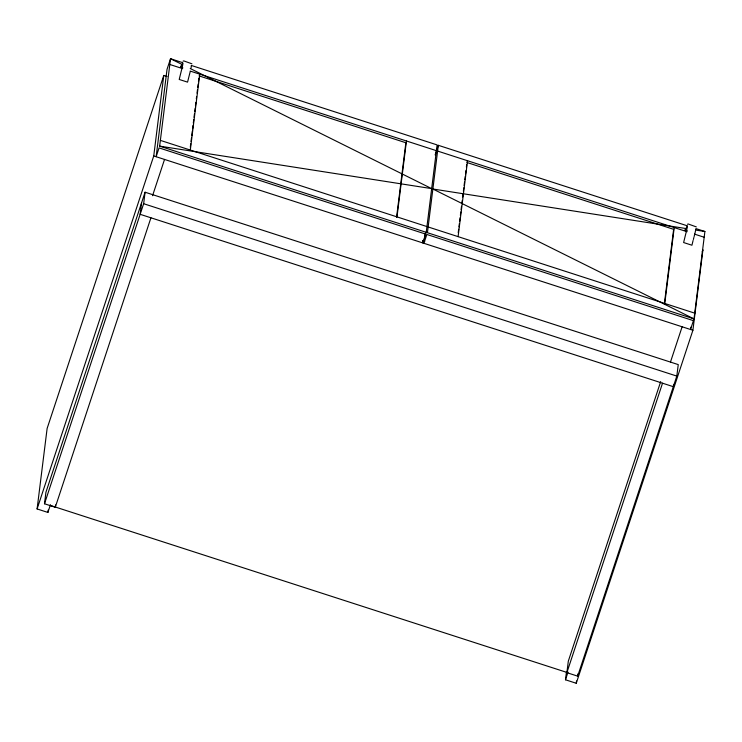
<?xml version="1.0" encoding="UTF-8"?>
<svg xmlns="http://www.w3.org/2000/svg" width="742" height="742" viewBox="0 0 742 742"><rect width="100%" height="100%" fill="white"/><g stroke="black" fill="none" stroke-linecap="round" stroke-linejoin="round"><path stroke-width="1.11" d="M50.428 504.736L47.887 512.434L37.1 508.947L47.126 428.449L163.778 75.443L167.015 76.491M150.932 217.796L55.279 507.259L44.492 503.772L45.93 492.271L145.08 192.215L678.253 364.6L676.815 376.092L577.666 676.148L566.879 672.66L568.316 661.159L660.695 381.601M47.887 512.434L48.165 510.134M55.279 507.259L55.567 504.959M141.583 202.807L140.145 214.308L673.319 386.684L673.606 384.384M44.492 503.772L143.651 203.716L145.08 192.215M37.1 508.947L153.752 155.95L163.778 75.443M423.014 240.612L422.736 242.912L426.233 232.32L159.651 146.128L170.53 58.729L182.653 62.653M182.81 67.698L180.714 67.021L181.187 65.769M190.304 147.231L190.731 143.781M191.019 141.481L191.455 138.031M191.742 135.73L192.308 131.13M192.595 128.83L193.031 125.379M193.31 123.079L193.745 119.629M194.033 117.329L194.46 113.878M194.747 111.578L195.174 108.128M195.461 105.828L195.888 102.377M196.324 98.927L196.611 96.627M197.038 93.177L197.465 89.726M197.752 87.426L198.188 83.985M198.466 81.685L198.902 78.235M190.314 150.06L199.774 74.163L199.19 75.934L405.865 142.752L396.553 217.499M396.998 216.887L406.449 140.989M425.073 234.101L423.932 243.302L426.845 234.472L693.427 320.665M426.233 232.32L437.121 144.922L191.464 65.5M687.278 225.8L438.318 145.311L427.429 232.71L694.011 318.902L690.514 329.485L690.802 327.185M458.231 232.654L458.658 229.204M458.946 226.904L459.381 223.463M459.66 221.162L460.096 217.712M460.383 215.412L460.81 211.962M461.097 209.661L461.524 206.211M461.96 202.761L462.238 200.461M462.674 197.01L463.101 193.56M463.388 191.26L463.815 187.809M464.102 185.509L464.538 182.059M464.817 179.759L465.253 176.308M465.54 174.008L465.967 170.558M466.393 167.108L466.681 164.807M458.102 236.642L467.553 160.745L466.968 162.507L673.643 229.334L664.34 304.081M702.21 251.965L702.934 249.766L692.907 330.264L576.256 683.271L565.478 679.783L566.48 671.733M576.256 683.271L576.543 680.971M577.666 676.148L577.953 673.847M664.776 303.469L674.228 227.562M687.231 230.781L685.135 230.103L685.599 228.851M696.089 228.647L704.9 231.504L694.011 318.902L432.874 189.006L685.469 228.462M190.156 71.798L187.559 82.13L179.212 79.459L182.282 66.938A54.24 1.901 -72.1 0 0 182.764 63.098L180.714 67.021M694.122 236.605L695.087 232.738A54.24 1.901 -72.1 0 0 695.439 231.059M693.362 239.48L693.9 237.468M693.093 240.482L691.934 245.231L683.623 242.541L686.693 230.02A54.24 1.901 -72.1 0 0 687.175 226.18L685.135 230.103M152.546 195.721L164.538 159.428M435.137 154.92L438.318 145.311M566.879 672.66L662.532 383.197M565.478 679.783L568.02 672.085M670.499 361.966L682.13 326.777M183.061 61.178L183.728 60.881L191.909 63.812M687.472 224.27L688.14 223.963L696.321 226.904M159.651 146.128L431.677 188.626L190.221 68.524M695.755 230.076L704.9 231.504M169.816 64.48L182.653 68.635M190.137 71.056L436.398 150.672M437.604 151.062L687.064 231.717M694.558 234.138L704.186 237.255M160.365 140.377L426.947 226.57M428.143 226.959L694.735 313.152M425.648 234.082L159.066 147.899L156.145 156.72L167.033 69.321L170.53 58.729L181.929 64.406M422.486 240.677L424.693 241.391M153.752 155.95L692.907 330.264M143.651 203.716L676.815 376.092M50.215 505.376L566.712 672.363M695.681 229.13A54.24 1.901 -72.1 0 1 695.644 229.853M191.148 65.806A54.24 1.901 -72.1 0 1 191.028 67.967"/></g></svg>
